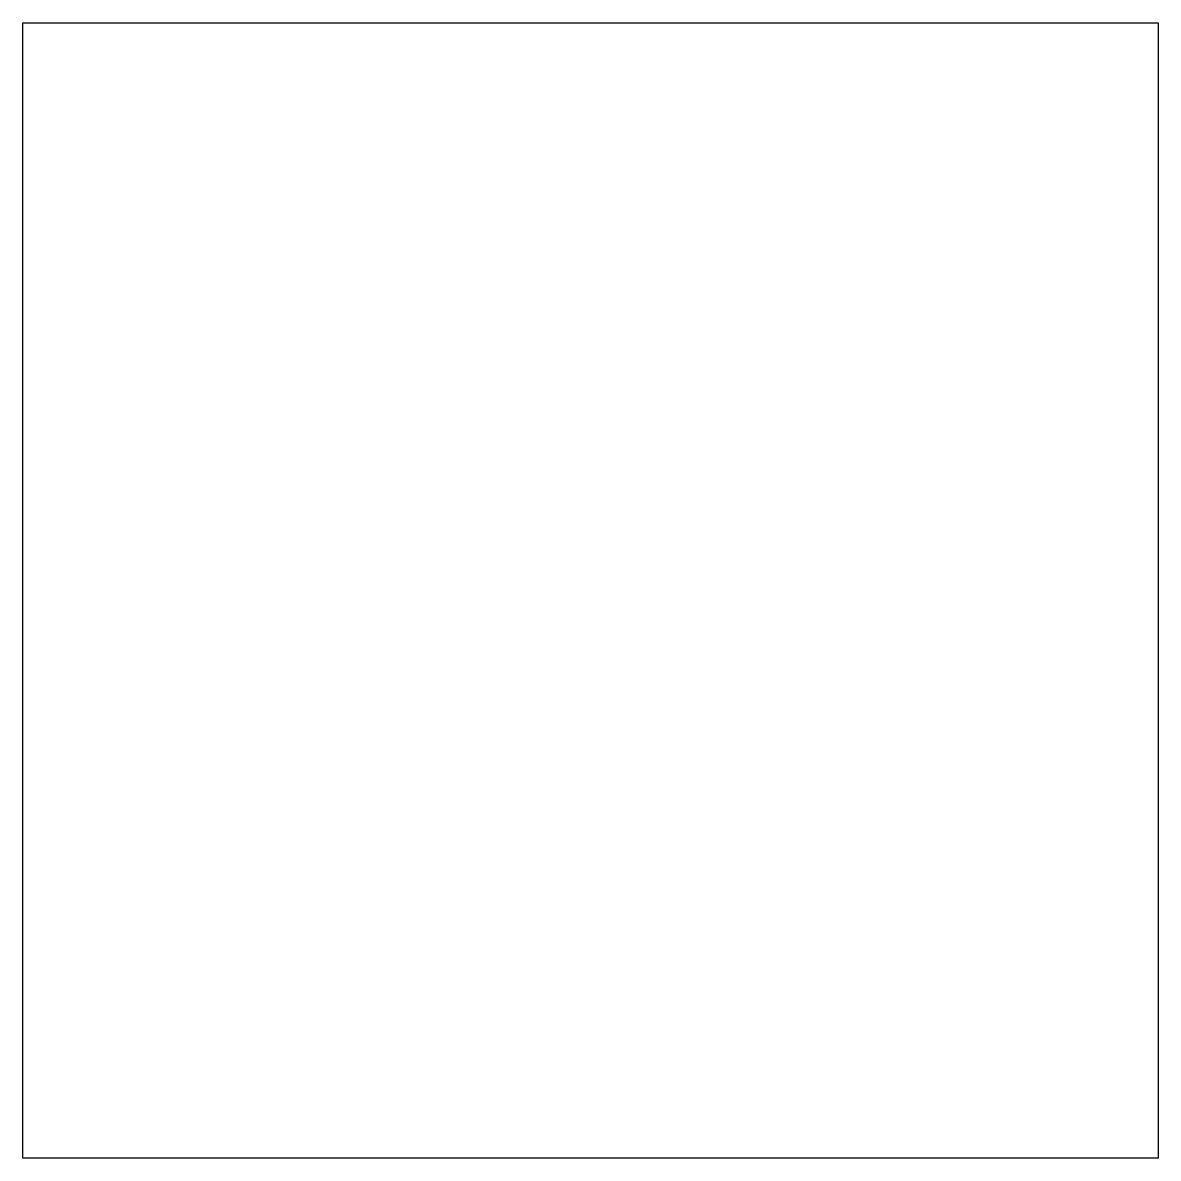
# Model space of a CAD drawing. Header units: millimetres. Extents: x -9 to 9, y -9 to 9.
import ezdxf

# ---------------------------------------------------------------- set-up
doc = ezdxf.new("R2010")
doc.units = ezdxf.units.MM

msp = doc.modelspace()

# ---------------------------------------------------------------- linework, layer by layer
at = {"linetype": 'CONTINUOUS'}
for p, q in [((-9, 9), (9, 9)), ((-9, -9), (-9, 9)), ((-9, 9), (9, 9)), ((-9, -9), (-9, 9)), ((9, 9), (9, -9)), ((9, 9), (9, -9)), ((9, -9), (-9, -9)), ((9, -9), (-9, -9))]:
    msp.add_line(p, q, dxfattribs=at)

doc.saveas('drawing.dxf')
